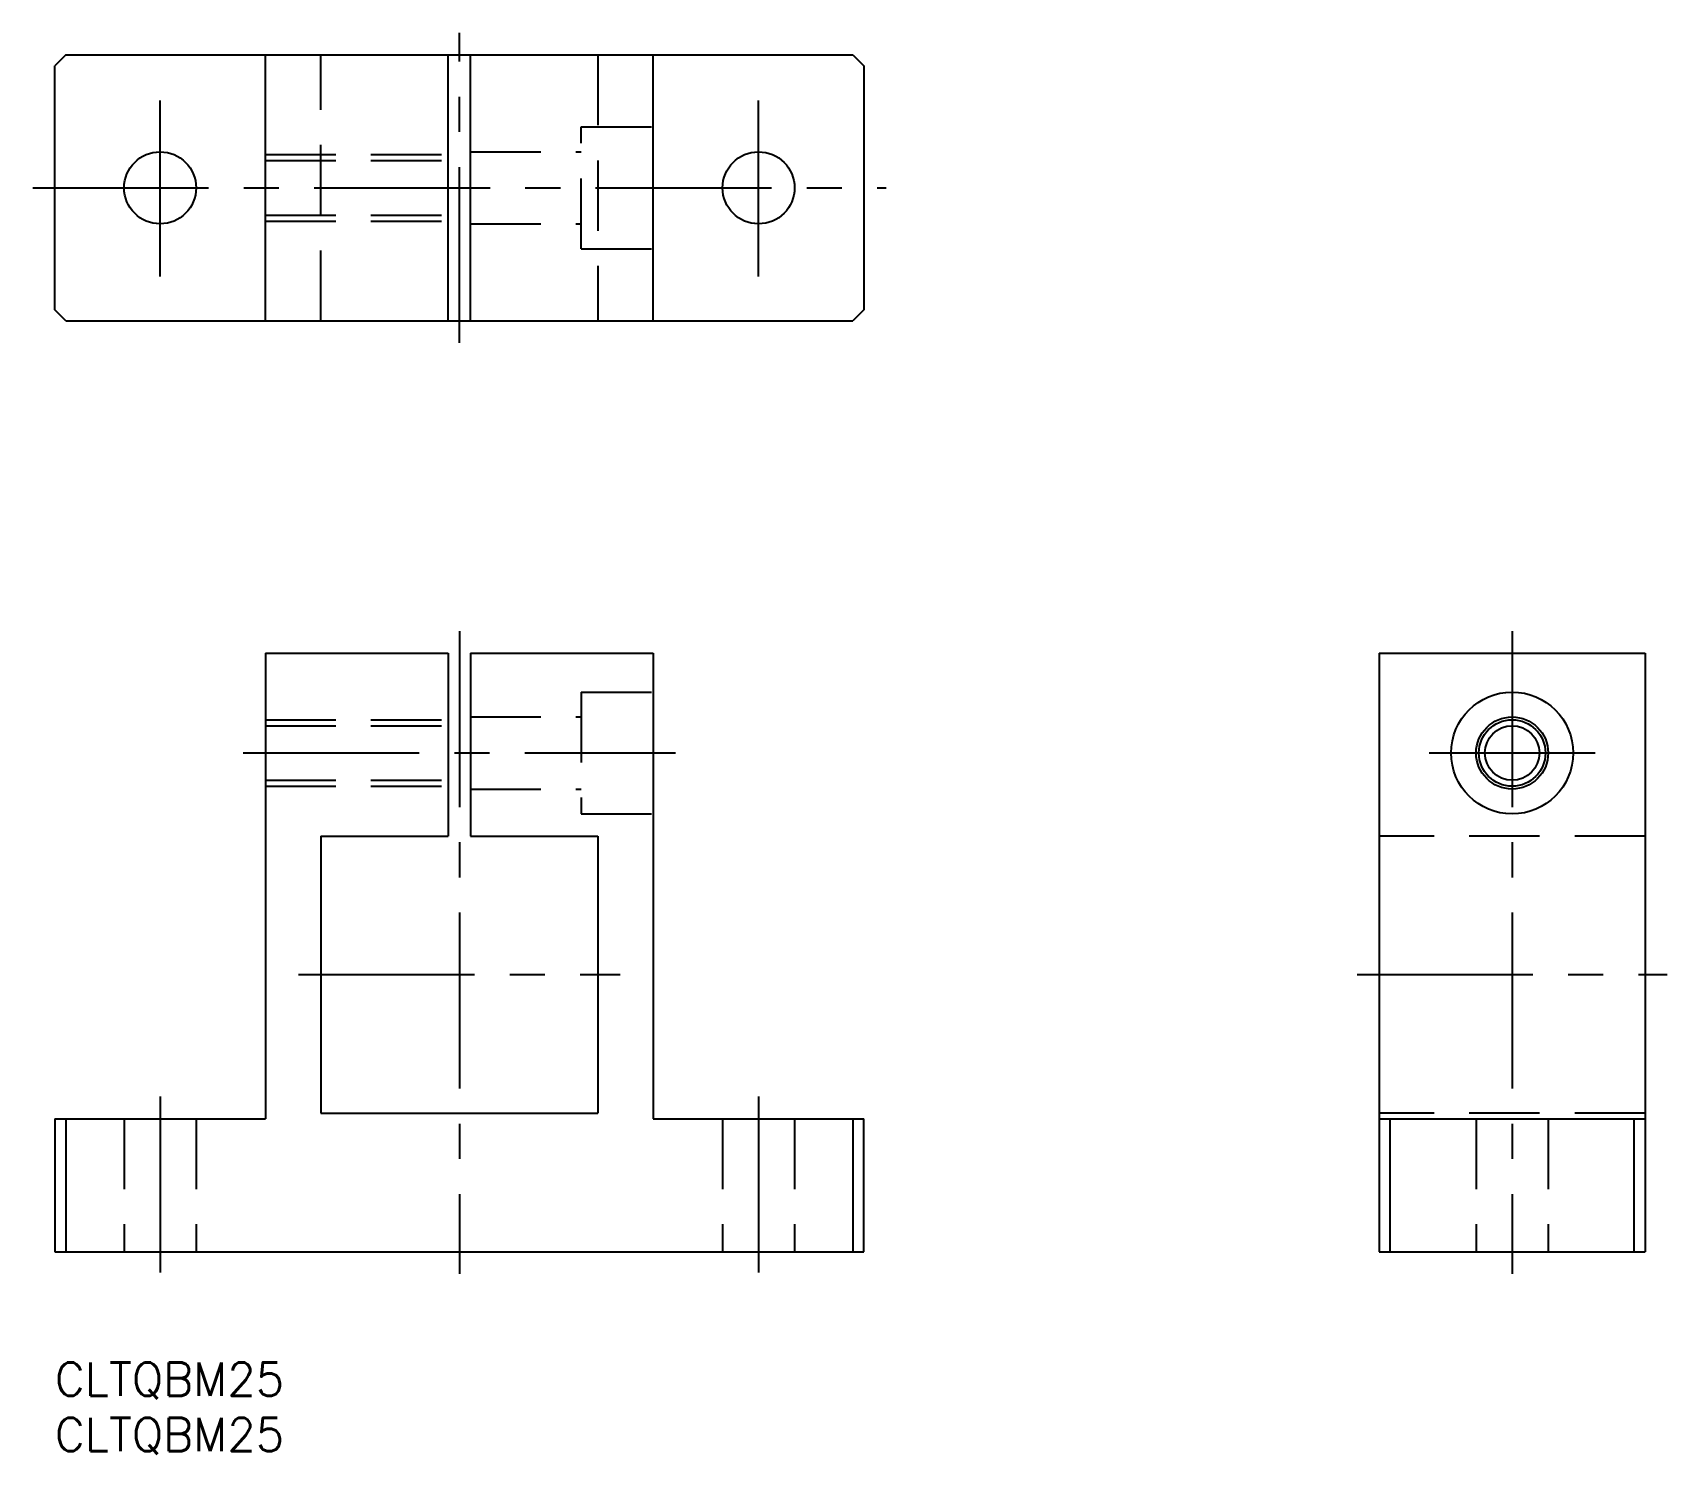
# Model space of a CAD drawing. Extents: x -2 to 146, y -8 to 120.
import ezdxf

# ---------------------------------------------------------------- set-up
doc = ezdxf.new("R2010")
doc.units = 0
doc.header["$LTSCALE"] = 0.5
doc.linetypes.add('CENTER', pattern=[50.8, 31.75, -6.35, 6.35, -6.35])
doc.linetypes.add('DASHED', pattern=[19.05, 12.7, -6.35])
doc.layers.get('0').update_dxf_attribs({"linetype": 'CONTINUOUS'})
doc.layers.add('CENTER', color=1, linetype='CENTER')
doc.styles.get("Standard").update_dxf_attribs({"font": 'txt.shx', "height": 3, "bigfont": 'bigfont.shx'})

# ---------------------------------------------------------------- blocks, each defined once
blk = doc.blocks.new('*U8')
at = {"color": 7, "linetype": 'CONTINUOUS'}
blk.add_text('CLTQBM25', height=3, dxfattribs=at).set_placement((0, -3))
blk = doc.blocks.new('*U9')
at = {"color": 7, "linetype": 'CONTINUOUS'}
blk.add_text('CLTQBM25', height=3, dxfattribs=at).set_placement((0, -8))

msp = doc.modelspace()

# ---------------------------------------------------------------- linework, layer by layer
at = {"color": 7, "linetype": 'CONTINUOUS'}
for p, q in [((1, 118), (0, 117)), ((1, 118), (72, 118)), ((19, 94), (19, 118)), ((35.5, 94), (35.5, 118)), ((37.5, 94), (37.5, 118)), ((54, 94), (54, 118)), ((72, 118), (73, 117)), ((0, 95), (0, 117)), ((73, 117), (73, 95)), ((1, 94), (0, 95)), ((73, 95), (72, 94)), ((1, 94), (72, 94)), ((19, 64), (35.5, 64)), ((19, 64), (19, 22)), ((35.5, 64), (35.5, 47.5)), ((37.5, 64), (37.5, 47.5)), ((37.5, 64), (54, 64)), ((54, 64), (54, 22)), ((119.5, 64), (119.5, 10)), ((119.5, 64), (143.5, 64)), ((143.5, 64), (143.5, 10)), ((24, 47.5), (35.5, 47.5)), ((24, 47.5), (24, 22.5)), ((37.5, 47.5), (49, 47.5)), ((49, 47.5), (49, 22.5)), ((24, 22.5), (49, 22.5)), ((0, 22), (19, 22)), ((0, 22), (0, 10)), ((1, 22), (1, 10)), ((54, 22), (73, 22)), ((72, 22), (72, 10)), ((73, 10), (73, 22)), ((119.5, 22), (143.5, 22)), ((120.5, 10), (120.5, 22)), ((142.5, 10), (142.5, 22)), ((0, 10), (73, 10)), ((119.5, 10), (143.5, 10))]:
    msp.add_line(p, q, dxfattribs=at)
at = {"color": 3, "linetype": 'DASHED'}
for p, q in [((24, 94), (24, 118)), ((49, 118), (49, 94)), ((47.5, 100.5), (47.5, 111.5)), ((47.5, 111.5), (54, 111.5)), ((37.5, 109.25), (47.5, 109.25)), ((19, 109), (35.5, 109)), ((19, 108.4585), (35.5, 108.4585)), ((19, 103.5415), (35.5, 103.5415)), ((19, 103), (35.5, 103)), ((37.5, 102.75), (47.5, 102.75)), ((47.5, 100.5), (54, 100.5)), ((47.5, 60.5), (47.5, 49.5)), ((47.5, 60.5), (54, 60.5)), ((19, 58), (35.5, 58)), ((37.5, 58.25), (47.5, 58.25)), ((19, 57.4585), (35.5, 57.4585)), ((19, 52.5415), (35.5, 52.5415)), ((19, 52), (35.5, 52)), ((37.5, 51.75), (47.5, 51.75)), ((47.5, 49.5), (54, 49.5)), ((143.5, 47.5), (119.5, 47.5)), ((143.5, 22.5), (119.5, 22.5)), ((6.25, 22), (6.25, 10)), ((12.75, 22), (12.75, 10)), ((60.25, 22), (60.25, 10)), ((66.75, 22), (66.75, 10)), ((128.25, 22), (128.25, 10)), ((134.75, 22), (134.75, 10))]:
    msp.add_line(p, q, dxfattribs=at)
at = {"color": 7, "linetype": 'CONTINUOUS'}
for centre, radius in [((9.5, 106), 3.25), ((63.5, 106), 3.25), ((131.5, 55), 5.5), ((131.5, 55), 3.25), ((131.5, 55), 2.4585)]:
    msp.add_circle(centre, radius, dxfattribs=at)
at = {"color": 3, "linetype": 'CONTINUOUS'}
msp.add_circle((131.5, 55), 3, dxfattribs=at)
at = {"layer": 'CENTER', "color": 1, "linetype": 'CENTER'}
for p, q in [((36.5, 92), (36.5, 120)), ((9.5, 98), (9.5, 114)), ((63.5, 98), (63.5, 114)), ((-2, 106), (75, 106)), ((36.5, 66), (36.5, 8)), ((131.5, 66), (131.5, 8)), ((17, 55), (56, 55)), ((124, 55), (139, 55)), ((22, 35), (51, 35)), ((117.5, 35), (145.5, 35)), ((9.5, 24), (9.5, 8)), ((63.5, 24), (63.5, 8))]:
    msp.add_line(p, q, dxfattribs=at)

# ---------------------------------------------------------------- block references
at = {"color": 7, "linetype": 'CONTINUOUS'}
for name in ['*U8', '*U9']:
    msp.add_blockref(name, (0, 0), dxfattribs=at)

doc.saveas('drawing.dxf')
